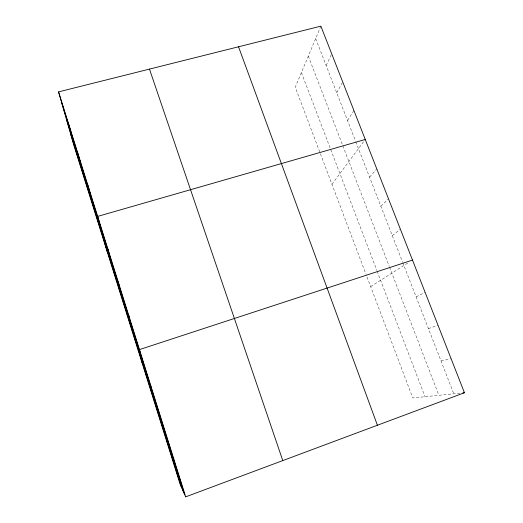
<?xml version="1.0" encoding="UTF-8"?>
<svg xmlns="http://www.w3.org/2000/svg" width="523" height="523" viewBox="0 0 523 523"><rect width="100%" height="100%" fill="white"/><g stroke="black" fill="none" stroke-linecap="round" stroke-linejoin="round"><path stroke-width="0.39" stroke-dasharray="2.62 1.96" d="M320.88 26.15L295.24 87.223L365.858 273.934M326.123 65.48L331.719 53.836M336.747 92.787L342.728 81.948M347.52 120.499L353.908 110.49M331.955 184.299L364.773 140.131M369.565 177.186L376.789 168.922M380.842 206.18L388.504 198.832M392.289 235.625L400.402 229.218M370.65 286.611L409.189 262.18M416.086 296.816L425.153 292.416M428.448 328.621L438.026 325.293M441.02 360.948L451.12 358.726M459.874 393.191L412.758 397.944L366.139 274.68M315.663 38.571L355.503 141.027M355.797 141.785L402.462 261.788M402.749 262.533L453.794 393.806M308.302 56.111L342.552 145.074M342.84 145.819L389.262 266.403M389.55 267.155L438.889 395.31M301.385 72.586L376.854 270.463M377.142 271.221L425.003 396.709"/><path stroke-width="0.78" d="M185.691 496.85L464.437 392.734L320.88 26.15L58.563 91.878L74.122 146.139L180.017 483.893L185.691 496.85L58.563 91.878M412.49 260.088L139.464 349.593L141.942 362.452M365.257 139.478L97.657 216.411L107.084 251.269M462.914 392.884L464.437 392.734M173.08 457.736L173.813 459.017M238.547 46.782L377.41 425.238M149.467 69.101L282.78 460.586M61.76 103.018L184.508 494.15M66.244 118.656L182.867 490.397M70.428 133.247L181.35 486.926M68.101 122.245L70.997 132.45M77.79 153.115L80.379 162.346M87.642 184.501L89.91 192.726M107.843 248.856L109.444 254.969M118.205 281.864L119.453 286.866M128.743 315.434L129.632 319.285M150.709 385.405L150.82 386.804"/></g></svg>
